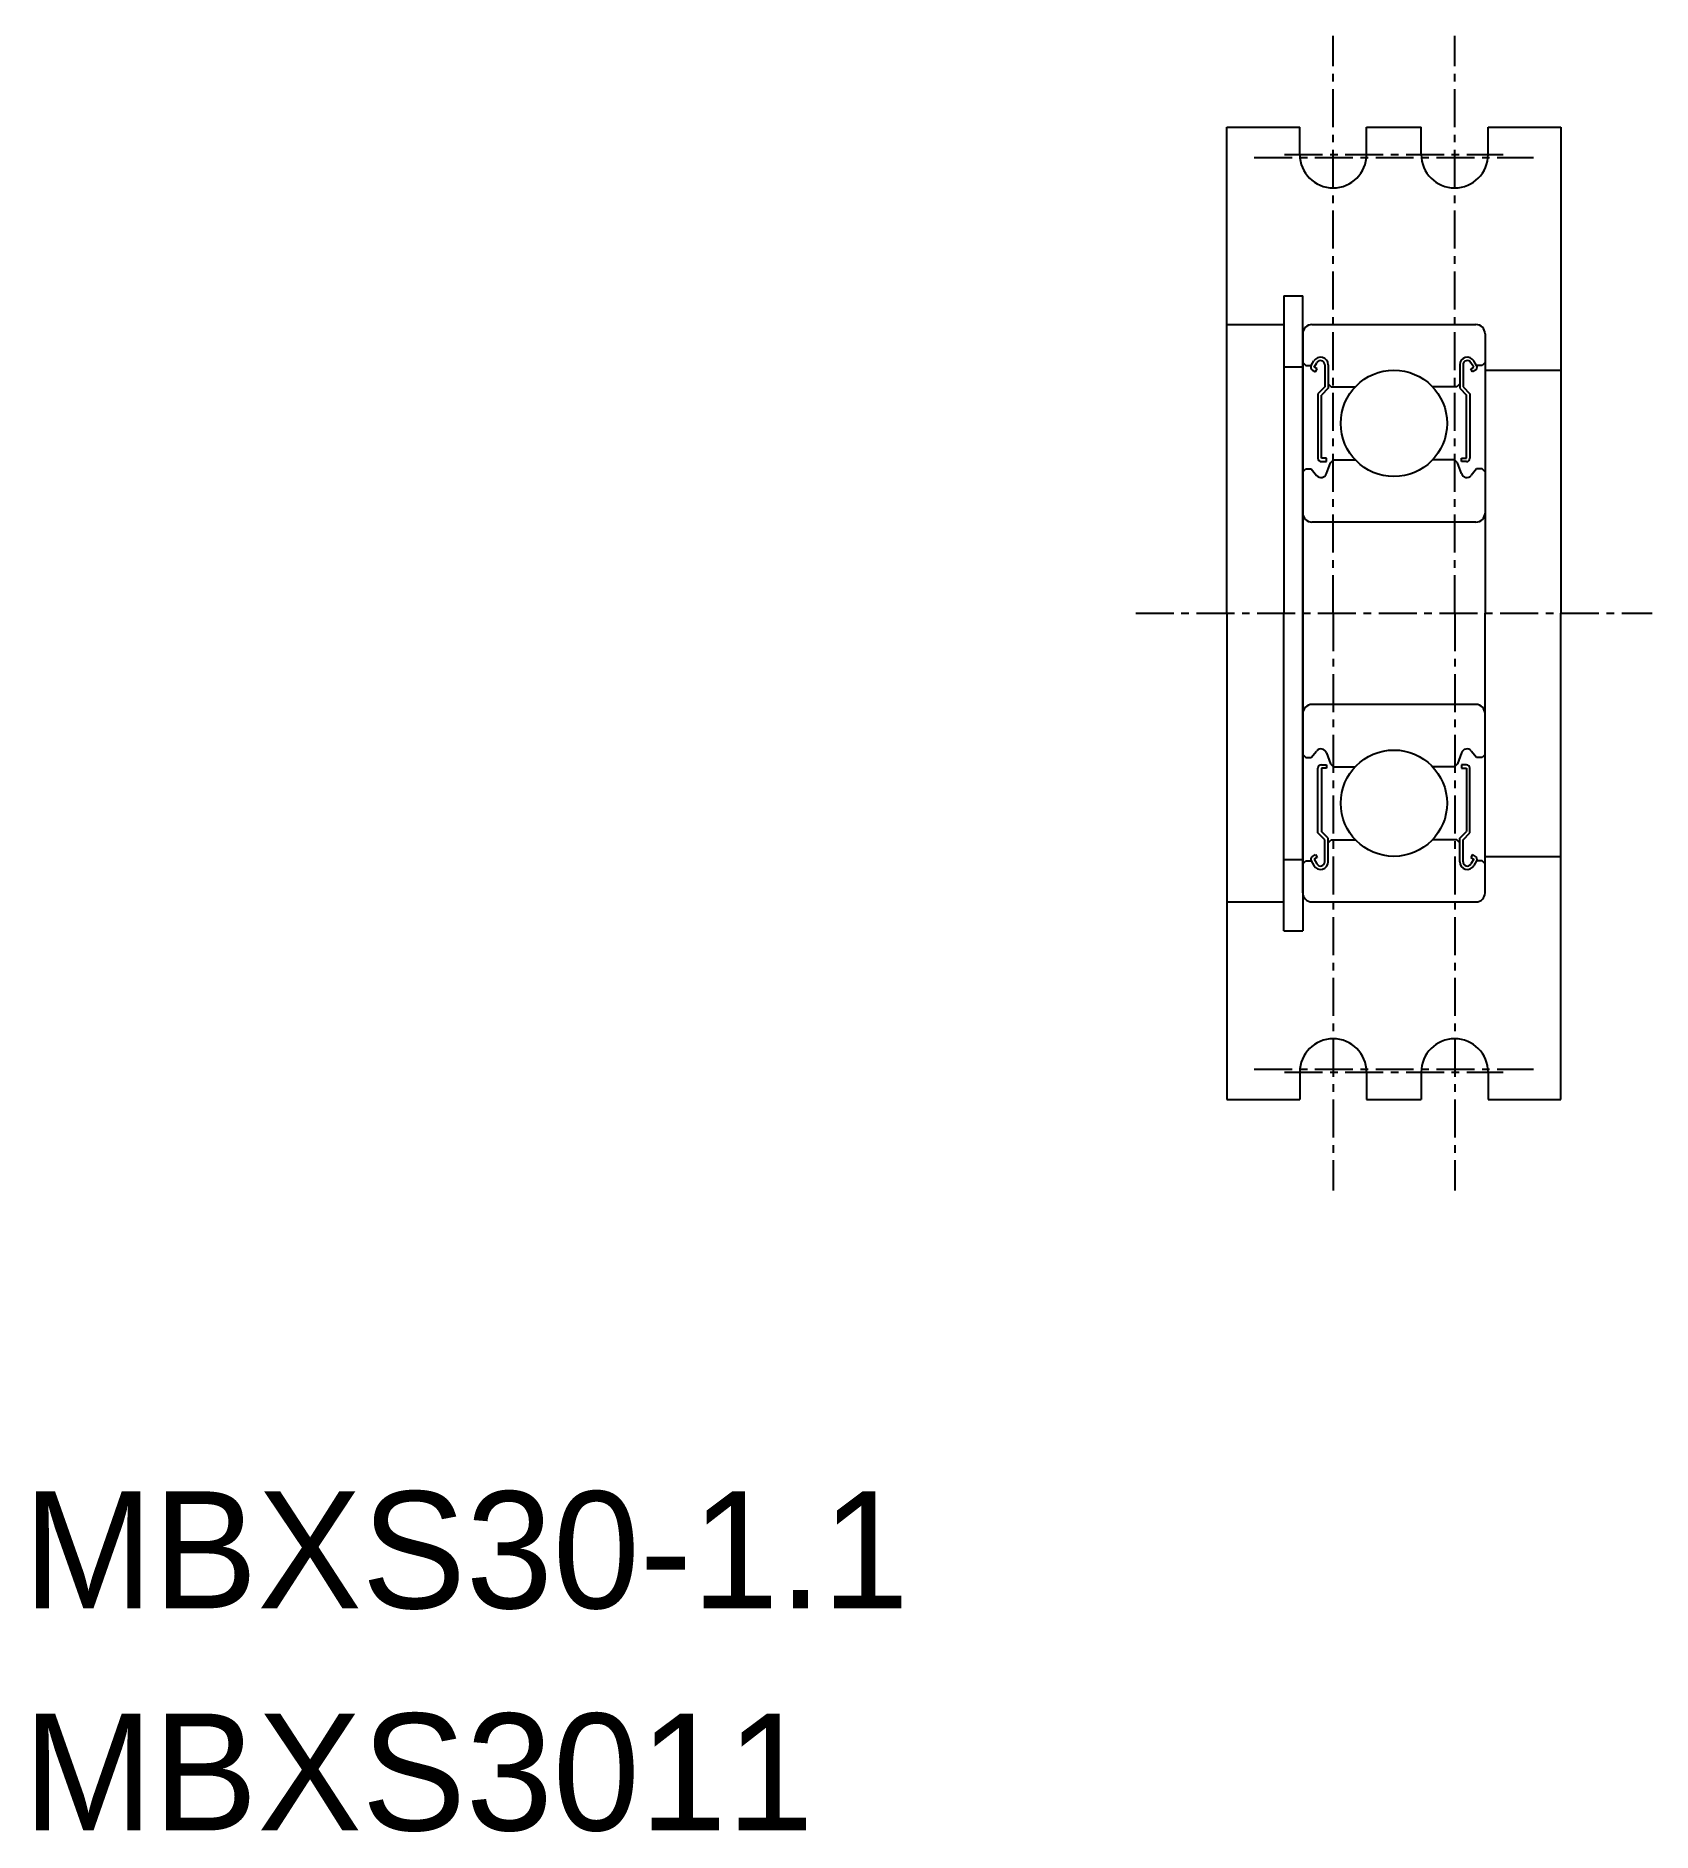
# Model space of a CAD drawing. Extents: x 0.4 to 53.6, y -0.1 to 59.1.
import ezdxf

# ---------------------------------------------------------------- set-up
doc = ezdxf.new("R2010")
doc.units = 0
doc.linetypes.add('CENTER', pattern=[2, 1.25, -0.25, 0.25, -0.25])
doc.layers.get('0').update_dxf_attribs({"linetype": 'CONTINUOUS'})
doc.layers.add('CENTER', color=1, linetype='CENTER')

msp = doc.modelspace()

# ---------------------------------------------------------------- linework, layer by layer
at = {"color": 7, "linetype": 'CONTINUOUS'}
for p, q in [((39.631, 40.053), (39.631, 56.053)), ((39.631, 56.053), (42.031, 56.053)), ((42.031, 55.153), (42.031, 56.053)), ((44.231, 56.053), (46.031, 56.053)), ((44.231, 55.153), (44.231, 56.053)), ((46.031, 55.153), (46.031, 56.053)), ((48.231, 56.053), (50.631, 56.053)), ((48.231, 55.153), (48.231, 56.053)), ((50.631, 56.053), (50.631, 40.053)), ((41.506, 50.503), (41.506, 40.053)), ((41.506, 50.503), (42.131, 50.503)), ((42.131, 40.053), (42.131, 50.503)), ((39.631, 49.553), (41.506, 49.553)), ((42.131, 49.253), (42.131, 40.053)), ((42.431, 49.553), (47.831, 49.553)), ((48.131, 49.253), (48.131, 40.053)), ((41.506, 48.159), (42.131, 48.159)), ((42.131, 48.303), (42.231, 48.203)), ((42.231, 48.203), (42.408, 48.203)), ((42.408, 48.203), (42.499, 48.356)), ((42.449, 48.051), (42.545, 47.995)), ((42.505, 48.147), (42.595, 48.3)), ((42.601, 48.092), (42.505, 48.147)), ((42.545, 47.995), (42.601, 48.092)), ((42.853, 48.231), (42.853, 47.503)), ((42.964, 48.231), (42.964, 47.457)), ((47.297, 48.231), (47.297, 47.457)), ((47.408, 48.231), (47.408, 47.503)), ((47.66, 48.092), (47.757, 48.147)), ((47.716, 47.995), (47.66, 48.092)), ((47.757, 48.147), (47.666, 48.3)), ((47.812, 48.051), (47.716, 47.995)), ((47.853, 48.203), (47.762, 48.356)), ((48.031, 48.203), (47.853, 48.203)), ((48.131, 48.303), (48.031, 48.203)), ((48.131, 48.053), (50.631, 48.053)), ((42.853, 47.503), (42.631, 47.28)), ((42.964, 47.457), (42.742, 47.234)), ((42.964, 47.603), (43.064, 47.503)), ((43.064, 47.503), (43.857, 47.503)), ((47.197, 47.503), (46.404, 47.503)), ((47.297, 47.603), (47.197, 47.503)), ((47.297, 47.457), (47.52, 47.234)), ((47.408, 47.503), (47.631, 47.28)), ((42.631, 47.28), (42.631, 45.154)), ((42.742, 45.154), (42.742, 47.234)), ((47.52, 45.154), (47.52, 47.234)), ((47.631, 47.28), (47.631, 45.154)), ((48.131, 46.953), (48.131, 46.953)), ((42.908, 45.154), (42.742, 45.154)), ((42.742, 45.043), (42.908, 45.043)), ((42.908, 45.043), (42.908, 45.154)), ((42.908, 44.65), (43.039, 45.009)), ((43.039, 45.009), (43.139, 45.103)), ((43.139, 45.103), (43.857, 45.103)), ((47.122, 45.103), (46.404, 45.103)), ((47.222, 45.009), (47.122, 45.103)), ((47.353, 44.65), (47.222, 45.009)), ((47.353, 45.154), (47.52, 45.154)), ((47.353, 45.043), (47.353, 45.154)), ((47.52, 45.043), (47.353, 45.043)), ((42.131, 44.703), (42.231, 44.803)), ((42.231, 44.803), (42.408, 44.803)), ((42.408, 44.803), (42.587, 44.584)), ((47.853, 44.803), (47.674, 44.584)), ((48.031, 44.803), (47.853, 44.803)), ((48.131, 44.703), (48.031, 44.803)), ((48.131, 44.653), (48.131, 44.653)), ((47.831, 43.053), (42.431, 43.053)), ((39.631, 40.053), (39.631, 24.053)), ((41.506, 29.603), (41.506, 40.053)), ((42.131, 40.053), (42.131, 29.603)), ((42.131, 30.853), (42.131, 40.053)), ((48.131, 30.853), (48.131, 40.053)), ((50.631, 24.053), (50.631, 40.053)), ((47.831, 37.053), (42.431, 37.053)), ((42.408, 35.303), (42.587, 35.521)), ((47.853, 35.303), (47.674, 35.521)), ((42.131, 35.403), (42.231, 35.303)), ((42.231, 35.303), (42.408, 35.303)), ((42.631, 32.825), (42.631, 34.952)), ((42.742, 35.063), (42.908, 35.063)), ((42.908, 34.952), (42.742, 34.952)), ((42.742, 34.952), (42.742, 32.871)), ((42.908, 35.456), (43.039, 35.097)), ((42.908, 35.063), (42.908, 34.952)), ((43.039, 35.097), (43.139, 35.003)), ((43.139, 35.003), (43.857, 35.003)), ((47.122, 35.003), (46.404, 35.003)), ((47.222, 35.097), (47.122, 35.003)), ((47.353, 35.456), (47.222, 35.097)), ((47.52, 35.063), (47.353, 35.063)), ((47.353, 35.063), (47.353, 34.952)), ((47.353, 34.952), (47.52, 34.952)), ((47.52, 34.952), (47.52, 32.871)), ((47.631, 32.825), (47.631, 34.952)), ((48.031, 35.303), (47.853, 35.303)), ((48.131, 35.403), (48.031, 35.303)), ((42.853, 32.603), (42.631, 32.825)), ((42.964, 32.649), (42.742, 32.871)), ((42.853, 31.874), (42.853, 32.603)), ((42.964, 31.874), (42.964, 32.649)), ((42.964, 32.503), (43.064, 32.603)), ((43.064, 32.603), (43.857, 32.603)), ((47.197, 32.603), (46.404, 32.603)), ((47.297, 32.503), (47.197, 32.603)), ((47.297, 32.649), (47.52, 32.871)), ((47.297, 31.874), (47.297, 32.649)), ((47.408, 32.603), (47.631, 32.825)), ((47.408, 31.874), (47.408, 32.603)), ((41.506, 31.947), (42.131, 31.947)), ((42.449, 32.054), (42.545, 32.11)), ((42.601, 32.014), (42.505, 31.958)), ((42.505, 31.958), (42.595, 31.805)), ((42.545, 32.11), (42.601, 32.014)), ((47.716, 32.11), (47.66, 32.014)), ((47.66, 32.014), (47.757, 31.958)), ((47.757, 31.958), (47.666, 31.805)), ((47.812, 32.054), (47.716, 32.11)), ((48.131, 32.053), (50.631, 32.053)), ((42.131, 31.803), (42.231, 31.903)), ((42.231, 31.903), (42.408, 31.903)), ((42.408, 31.903), (42.499, 31.749)), ((47.853, 31.903), (47.762, 31.749)), ((48.031, 31.903), (47.853, 31.903)), ((48.131, 31.803), (48.031, 31.903)), ((39.631, 30.553), (41.506, 30.553)), ((42.431, 30.553), (47.831, 30.553)), ((41.506, 29.603), (42.131, 29.603)), ((42.031, 24.953), (42.031, 24.053)), ((44.231, 24.953), (44.231, 24.053)), ((46.031, 24.953), (46.031, 24.053)), ((48.231, 24.953), (48.231, 24.053)), ((39.631, 24.053), (42.031, 24.053)), ((44.231, 24.053), (46.031, 24.053)), ((48.231, 24.053), (50.631, 24.053))]:
    msp.add_line(p, q, dxfattribs=at)
for centre in [(45.131, 46.303), (45.131, 33.803)]:
    msp.add_circle(centre, 1.75, dxfattribs=at)
for centre, radius, start, end in [((43.131, 55.153), 1.1, 180, 0), ((47.131, 55.153), 1.1, 180, 0), ((42.431, 49.253), 0.3, 90, 180), ((47.831, 49.253), 0.3, 0, 90), ((42.715, 48.231), 0.249, 0, 150.00121), ((47.546, 48.231), 0.249, 29.99879, 180), ((42.505, 48.147), 0.111, 149.98707, 240.00905), ((42.715, 48.231), 0.138, 0, 150.00256), ((47.546, 48.231), 0.138, 29.99744, 180), ((47.757, 48.147), 0.111, 299.99095, 30.01293), ((42.742, 45.154), 0.111, 180.00005, 270.00003), ((47.52, 45.154), 0.111, 269.99997, 359.99995), ((42.73, 44.704), 0.186, 220.0002, 343.15268), ((47.531, 44.704), 0.186, 196.84732, 319.9998), ((42.431, 43.353), 0.3, 180, 270), ((47.831, 43.353), 0.3, 270, 0), ((42.431, 36.753), 0.3, 90, 180), ((47.831, 36.753), 0.3, 0, 90), ((42.73, 35.402), 0.186, 16.84732, 139.9998), ((47.531, 35.402), 0.186, 40.0002, 163.15268), ((42.742, 34.952), 0.111, 89.99997, 179.99995), ((47.52, 34.952), 0.111, 0.00005, 90.00003), ((42.505, 31.958), 0.111, 119.99095, 210.01293), ((47.757, 31.958), 0.111, 329.98707, 60.00905), ((42.715, 31.874), 0.249, 209.99879, 0), ((42.715, 31.874), 0.138, 209.99744, 0), ((47.546, 31.874), 0.249, 180, 330.00121), ((47.546, 31.874), 0.138, 180, 330.00256), ((42.431, 30.853), 0.3, 180, 270), ((47.831, 30.853), 0.3, 270, 0), ((43.131, 24.953), 1.1, 0, 180), ((47.131, 24.953), 1.1, 0, 180)]:
    msp.add_arc(centre, radius, start, end, dxfattribs=at)
at = {"layer": 'CENTER', "color": 1, "linetype": 'CENTER'}
for p, q in [((43.131, 40.053), (43.131, 59.053)), ((47.131, 40.053), (47.131, 59.053)), ((40.531, 55.053), (49.731, 55.053)), ((41.531, 55.153), (48.731, 55.153)), ((36.631, 40.053), (53.631, 40.053)), ((43.131, 40.053), (43.131, 21.053)), ((47.131, 40.053), (47.131, 21.053)), ((40.531, 25.053), (49.731, 25.053)), ((41.531, 24.953), (48.731, 24.953))]:
    msp.add_line(p, q, dxfattribs=at)

# ---------------------------------------------------------------- texts
at = {"color": 7, "linetype": 'CONTINUOUS'}
for s, p in [('MBXS30-1.1', (0, 7.31)), ('MBXS3011', (0, 0))]:
    msp.add_text(s, height=3.8472, dxfattribs=at).set_placement(p)

doc.saveas('drawing.dxf')
